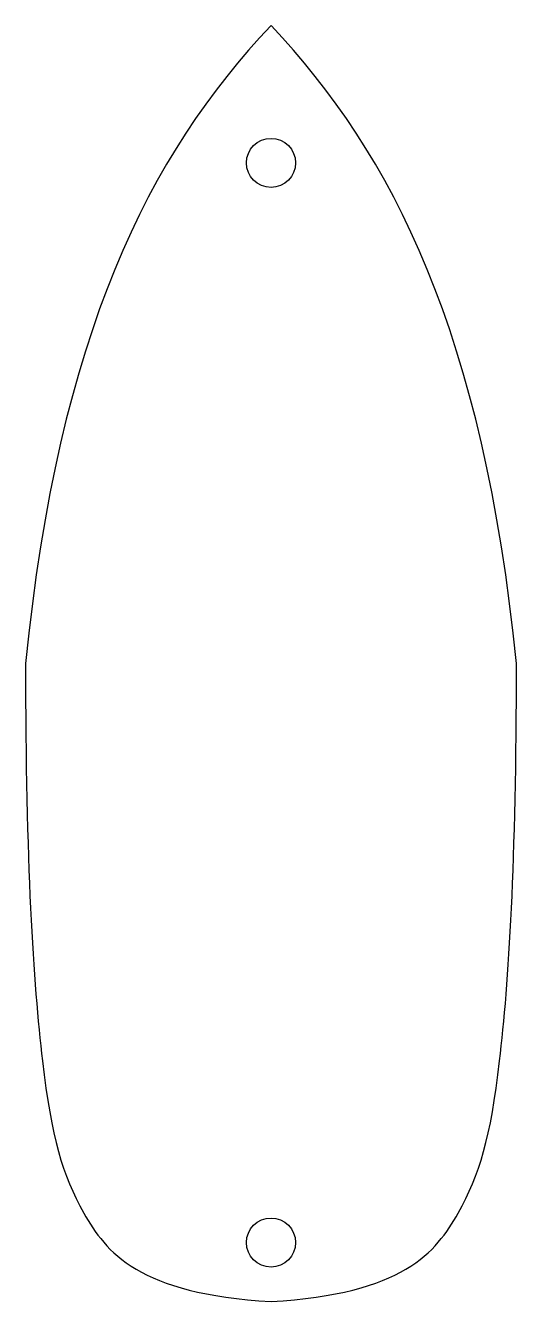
# Model space of a CAD drawing. Extents: x 3.68 to 4.93, y 3.03 to 6.28.
import ezdxf

# ---------------------------------------------------------------- set-up
doc = ezdxf.new("R2010")
doc.units = 0
doc.header["$MEASUREMENT"] = 0
doc.layers.add('VISIBLE', color=7, linetype='CONTINUOUS')

msp = doc.modelspace()

# ---------------------------------------------------------------- linework, layer by layer
at = {"layer": 'VISIBLE'}
for centre in [(4.3089, 5.9348), (4.3089, 3.1848)]:
    msp.add_circle(centre, 0.0625, dxfattribs=at)
for points in [[(4.3089, 6.2848), (3.9979, 5.9569), (3.7674, 5.4976), (3.6839, 4.6598)], [(4.9339, 4.6598), (4.8504, 5.4976), (4.6199, 5.9569), (4.3089, 6.2848)], [(3.6839, 4.6598), (3.6839, 4.15), (3.7233, 3.5407), (3.8037, 3.2685), (3.9722, 3.0533), (4.3089, 3.0348)], [(4.3089, 3.0348), (4.6456, 3.0533), (4.8141, 3.2685), (4.8945, 3.5407), (4.9339, 4.15), (4.9339, 4.6598)]]:
    msp.add_open_spline(points, degree=3, dxfattribs=at)

doc.saveas('drawing.dxf')
